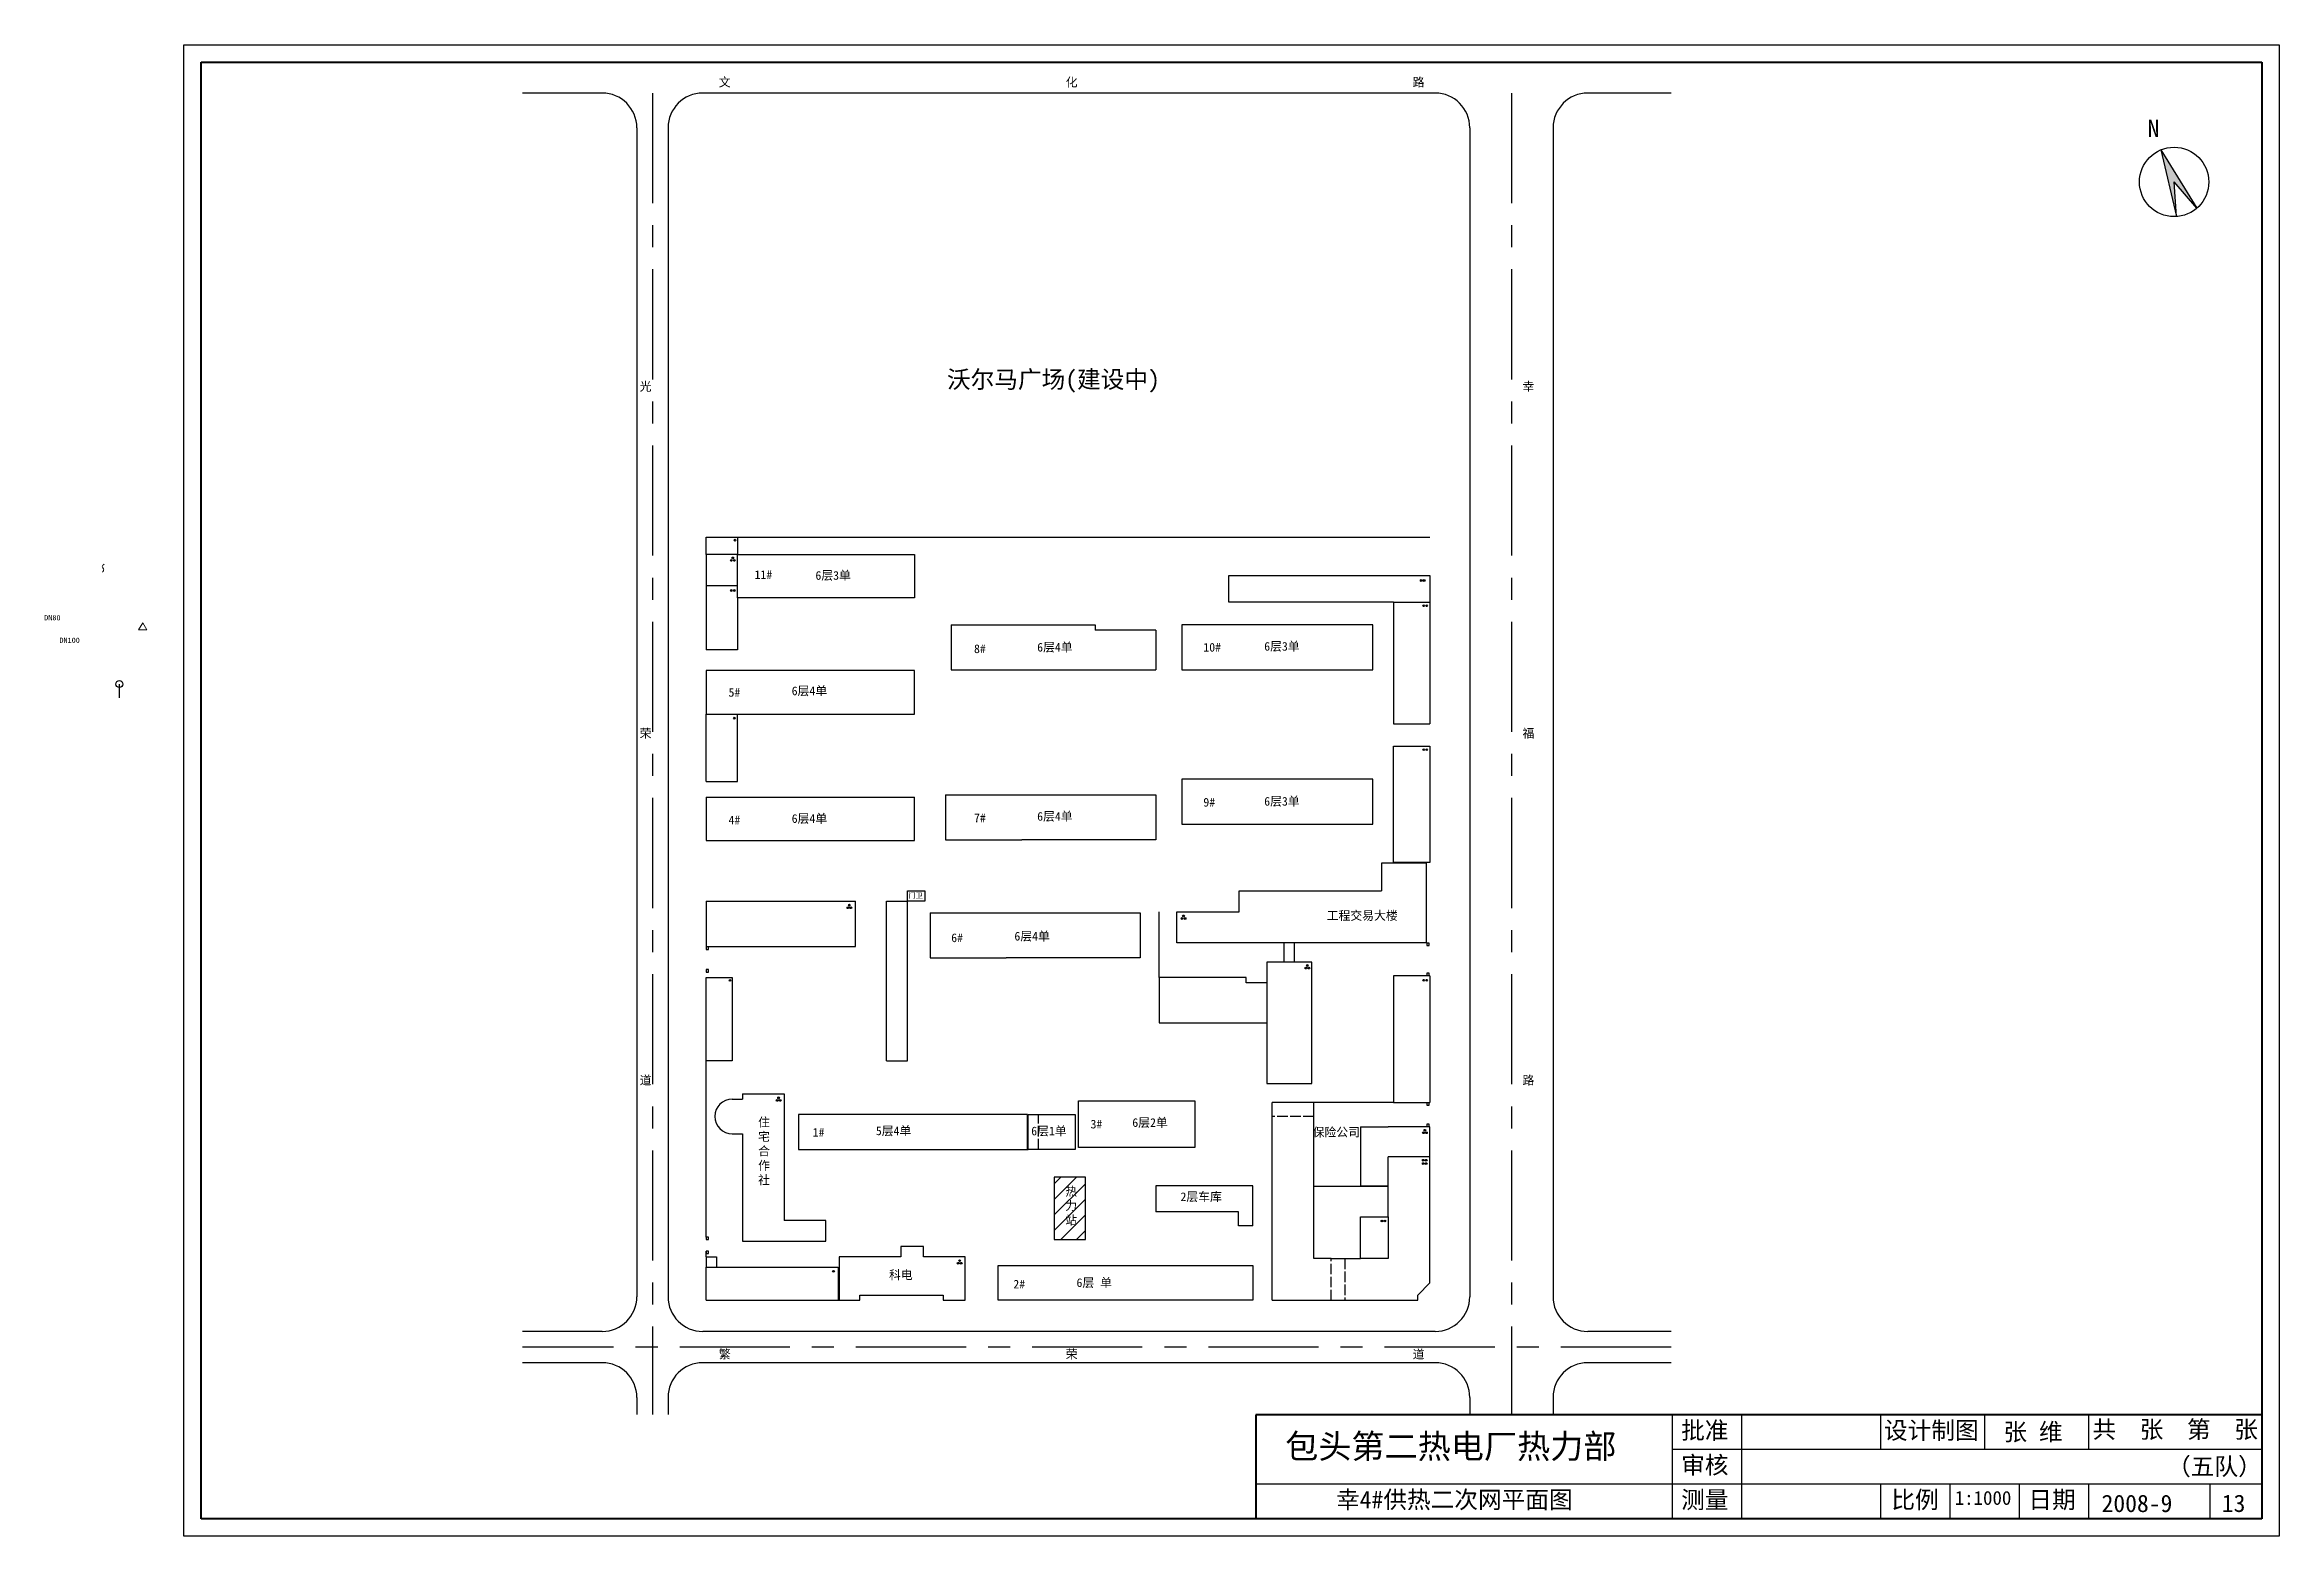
# Model space of a CAD drawing. Header units: millimetres. Extents: x 670 to 1314, y 285 to 715.
import ezdxf

# ---------------------------------------------------------------- set-up
doc = ezdxf.new("R2010")
doc.units = ezdxf.units.MM
doc.linetypes.add('ACAD_ISO02W100', pattern=[15, 12, -3])
doc.linetypes.add('CENTER', pattern=[50.8, 31.75, -6.35, 6.35, -6.35])
for name, color, linetype in [('中心线', 3, 'CENTER'), ('围栏', 3, 'Continuous'), ('边线', 1, 'Continuous')]:
    doc.layers.add(name, color=color, linetype=linetype)
doc.layers.add('标注', color=7, linetype='Continuous', lineweight=18)

msp = doc.modelspace()

# ---------------------------------------------------------------- hatches: boundary and pattern name
msp.add_hatch(color=256).paths.add_polyline_path([(1280.07, 685.03), (1284.57, 665.8), (1283.87, 675.78), (1290.38, 668.19)])
at = {"layer": '围栏'}
h = msp.add_hatch(dxfattribs=at)
h.set_pattern_fill('ANSI31', color=5, style=0)
h.set_pattern_definition([(45, (2.5953, -32.6746), (-2.245064, 2.245064), [])])
h.paths.add_polyline_path([(970.05, 388.9), (967.05, 388.9), (961.05, 388.9), (961.05, 370.9), (970.05, 370.9)])
h.paths.add_polyline_path([(963.62, 386.65), (968.28, 386.65), (968.28, 373.15), (963.62, 373.15)], flags=24)
at = {"layer": '标注'}
for points in [[(868.23, 566.67, 1), (867.73, 566.67, 1)], [(868.64, 567.41, 1), (868.14, 567.41, 1)], [(869.09, 566.67, 1), (868.59, 566.67, 1)], [(869.3, 572.52, 1), (868.8, 572.52, 1)], [(1067.09, 560.89, 1), (1066.59, 560.89, 1)], [(1067.96, 560.89, 1), (1067.46, 560.89, 1)], [(868.23, 558, 1), (867.73, 558, 1)], [(869.09, 558, 1), (868.59, 558, 1)], [(1067.8, 553.61, 1), (1067.3, 553.61, 1)], [(1068.67, 553.61, 1), (1068.17, 553.61, 1)], [(869.09, 521.2, 1), (868.59, 521.2, 1)], [(1067.8, 512.11, 1), (1067.3, 512.11, 1)], [(1068.67, 512.11, 1), (1068.17, 512.11, 1)], [(901.83, 466.55, 1), (901.33, 466.55, 1)], [(902.25, 467.29, 1), (901.75, 467.29, 1)], [(902.7, 466.55, 1), (902.2, 466.55, 1)], [(998.57, 464.19, 1), (998.07, 464.19, 1)], [(998.15, 463.45, 1), (997.65, 463.45, 1)], [(999.02, 463.45, 1), (998.52, 463.45, 1)], [(867.84, 445.59, 1), (867.34, 445.59, 1)], [(1033.83, 449.16, 1), (1033.33, 449.16, 1)], [(1034.25, 449.9, 1), (1033.75, 449.9, 1)], [(1034.7, 449.16, 1), (1034.2, 449.16, 1)], [(1067.8, 445.64, 1), (1067.3, 445.64, 1)], [(1068.67, 445.64, 1), (1068.17, 445.64, 1)], [(881.44, 411.01, 1), (880.94, 411.01, 1)], [(881.86, 411.76, 1), (881.36, 411.76, 1)], [(882.31, 411.01, 1), (881.81, 411.01, 1)], [(1067.73, 401.68, 1), (1067.23, 401.68, 1)], [(1068.15, 402.42, 1), (1067.65, 402.42, 1)], [(1068.6, 401.68, 1), (1068.1, 401.68, 1)], [(1067.68, 393.77, 1), (1067.18, 393.77, 1)], [(1067.68, 392.81, 1), (1067.18, 392.81, 1)], [(1068.55, 393.77, 1), (1068.05, 393.77, 1)], [(1068.55, 392.81, 1), (1068.05, 392.81, 1)], [(1055.75, 376.25, 1), (1055.25, 376.25, 1)], [(1056.62, 376.25, 1), (1056.12, 376.25, 1)], [(897.69, 361.75, 1), (897.19, 361.75, 1)], [(933.62, 364.08, 1), (933.12, 364.08, 1)], [(934.04, 364.82, 1), (933.54, 364.82, 1)], [(934.49, 364.08, 1), (933.99, 364.08, 1)]]:
    msp.add_hatch(color=256, dxfattribs=at).paths.add_polyline_path(points)

# ---------------------------------------------------------------- linework, layer by layer
at = {"lineweight": 40}
for p, q in [((715.18, 290.35), (715.18, 710.35)), ((715.18, 710.35), (1309.18, 710.35)), ((1309.18, 710.35), (1309.18, 290.35)), ((1309.18, 320.35), (1019.18, 320.35)), ((1019.18, 320.35), (1019.18, 290.35)), ((1309.18, 290.35), (715.18, 290.35))]:
    msp.add_line(p, q, dxfattribs=at)
for p, q in [((830.75, 701.4), (807.76, 701.4)), ((1070.85, 701.4), (859.75, 701.4)), ((1138.85, 701.4), (1114.85, 701.4)), ((840.75, 691.4), (840.75, 354.4)), ((849.75, 691.4), (849.75, 354.4)), ((1080.85, 691.4), (1080.85, 354.4)), ((1104.85, 691.4), (1104.85, 354.4)), ((1280.07, 685.03), (1284.57, 665.8)), ((1280.07, 685.03), (1290.38, 668.19)), ((1284.57, 665.8), (1283.87, 675.78)), ((1290.38, 668.19), (1283.87, 675.78)), ((860.75, 573.4), (869.75, 573.4)), ((860.75, 568.4), (860.75, 573.4)), ((869.75, 573.4), (869.75, 568.4)), ((869.75, 568.4), (860.75, 568.4)), ((860.75, 568.4), (860.75, 559.4)), ((869.75, 568.4), (920.75, 568.4)), ((869.75, 555.9), (869.75, 568.4)), ((920.75, 568.4), (920.75, 555.9)), ((1011.35, 554.6), (1011.35, 562.3)), ((1011.35, 562.3), (1069.35, 562.3)), ((1069.35, 562.3), (1069.35, 554.6)), ((860.75, 559.4), (869.75, 559.4)), ((860.75, 559.4), (860.75, 540.9)), ((920.75, 555.9), (869.75, 555.9)), ((869.75, 555.9), (869.75, 540.9)), ((1058.85, 554.6), (1011.35, 554.6)), ((1058.85, 554.6), (1069.35, 554.6)), ((1058.85, 554.6), (1058.85, 519.6)), ((1069.35, 554.6), (1069.35, 519.6)), ((931.35, 548.1), (931.35, 535.1)), ((931.35, 548.1), (972.85, 548.1)), ((972.85, 548.1), (972.85, 546.6)), ((997.85, 548.1), (997.85, 535.1)), ((1052.85, 548.1), (997.85, 548.1)), ((1052.85, 535.1), (1052.85, 548.1)), ((990.35, 546.6), (972.85, 546.6)), ((990.35, 546.6), (990.35, 535.1)), ((869.75, 540.9), (860.75, 540.9)), ((920.75, 534.9), (860.75, 534.9)), ((860.75, 534.9), (860.75, 522.4)), ((920.75, 522.4), (920.75, 534.9)), ((931.35, 535.1), (972.85, 535.1)), ((972.85, 535.1), (990.35, 535.1)), ((997.85, 535.1), (1052.85, 535.1)), ((691.59, 527.04), (691.59, 531.04)), ((860.75, 522.4), (920.75, 522.4)), ((860.75, 502.9), (860.75, 522.4)), ((869.75, 502.9), (869.75, 522.4)), ((1058.85, 519.6), (1069.35, 519.6)), ((1058.85, 479.6), (1058.85, 513.1)), ((1058.85, 513.1), (1069.35, 513.1)), ((1069.35, 513.1), (1069.35, 479.6)), ((860.75, 502.9), (869.75, 502.9)), ((1052.85, 503.6), (997.85, 503.6)), ((997.85, 503.6), (997.85, 490.6)), ((1052.85, 490.6), (1052.85, 503.6)), ((860.75, 498.4), (920.75, 498.4)), ((860.75, 498.4), (860.75, 485.9)), ((920.75, 485.9), (920.75, 498.4)), ((929.75, 499.1), (990.35, 499.1)), ((929.75, 499.1), (929.75, 486.1)), ((990.35, 499.1), (990.35, 486.1)), ((997.85, 490.6), (1052.85, 490.6)), ((860.75, 485.9), (920.75, 485.9)), ((929.75, 486.1), (951.68, 486.1)), ((990.35, 486.1), (951.68, 486.1)), ((1068.35, 479.4), (1055.35, 479.4)), ((1055.35, 479.4), (1055.35, 471.4)), ((1069.35, 479.6), (1058.85, 479.6)), ((1068.35, 456.4), (1068.35, 479.4)), ((918.75, 471.4), (923.75, 471.4)), ((918.75, 468.4), (918.75, 471.4)), ((923.75, 471.4), (923.75, 468.4)), ((1014.35, 465.4), (1014.35, 471.4)), ((1014.35, 471.4), (1055.35, 471.4)), ((860.75, 468.4), (903.75, 468.4)), ((860.75, 468.4), (860.75, 455.4)), ((903.75, 455.4), (903.75, 468.4)), ((912.75, 422.4), (912.75, 468.4)), ((912.75, 468.4), (918.75, 468.4)), ((918.75, 422.4), (918.75, 468.4)), ((923.75, 468.4), (918.75, 468.4)), ((925.25, 465.1), (925.25, 452.1)), ((925.25, 465.1), (985.85, 465.1)), ((985.85, 465.1), (985.85, 452.1)), ((996.35, 456.4), (996.35, 465.4)), ((996.35, 465.4), (1014.35, 465.4)), ((860.75, 455.4), (903.75, 455.4)), ((925.25, 452.1), (947.18, 452.1)), ((985.85, 452.1), (947.18, 452.1)), ((1068.35, 456.4), (996.35, 456.4)), ((1035.35, 450.9), (1022.35, 450.9)), ((1022.35, 450.9), (1022.35, 415.9)), ((1027.35, 450.9), (1027.35, 456.4)), ((1030.35, 450.9), (1030.35, 456.4)), ((1035.35, 415.9), (1035.35, 450.9)), ((860.75, 446.4), (868.25, 446.4)), ((860.75, 422.4), (860.75, 446.4)), ((868.25, 446.4), (868.25, 422.4)), ((996.35, 446.4), (991.35, 446.4)), ((991.35, 446.4), (991.35, 433.4)), ((1016.35, 446.4), (996.35, 446.4)), ((1016.35, 444.9), (1016.35, 446.4)), ((1022.35, 444.9), (1016.35, 444.9)), ((1069.35, 446.9), (1058.85, 446.9)), ((1058.85, 446.9), (1058.85, 410.4)), ((1069.35, 446.9), (1069.35, 410.4)), ((991.35, 433.4), (1022.35, 433.4)), ((868.25, 422.4), (860.75, 422.4)), ((912.75, 422.4), (918.75, 422.4)), ((871.25, 412.9), (883.25, 412.9)), ((871.25, 412.9), (871.25, 411.4)), ((883.25, 412.9), (883.25, 376.4)), ((1022.35, 415.9), (1035.35, 415.9)), ((868.25, 411.4), (871.25, 411.4)), ((953.35, 406.9), (887.35, 406.9)), ((887.35, 406.9), (887.35, 396.9)), ((953.35, 396.9), (953.35, 406.9)), ((953.55, 396.9), (953.55, 406.9)), ((953.55, 406.9), (967.05, 406.9)), ((967.05, 406.9), (967.05, 396.9)), ((968.05, 397.4), (968.05, 410.9)), ((968.05, 410.9), (1001.55, 410.9)), ((1001.55, 410.9), (1001.55, 397.4)), ((1023.85, 353.4), (1023.85, 410.4)), ((1035.85, 410.4), (1023.85, 410.4)), ((1035.85, 365.4), (1035.85, 410.4)), ((1058.85, 410.4), (1069.35, 410.4)), ((868.25, 401.4), (871.25, 401.4)), ((871.25, 401.4), (871.25, 370.4)), ((1049.35, 403.4), (1057.35, 403.4)), ((1049.35, 403.4), (1049.35, 386.4)), ((1069.35, 403.4), (1057.35, 403.4)), ((1069.35, 394.4), (1069.35, 403.4)), ((887.35, 396.9), (944.85, 396.9)), ((944.85, 396.9), (953.35, 396.9)), ((953.35, 396.9), (953.55, 396.9)), ((967.05, 396.9), (953.55, 396.9)), ((1001.55, 397.4), (968.05, 397.4)), ((1057.35, 377.4), (1057.35, 394.7)), ((1069.35, 394.7), (1057.35, 394.7)), ((1069.35, 358.4), (1069.35, 394.4)), ((967.05, 388.9), (961.05, 388.9)), ((961.05, 388.9), (961.05, 370.9)), ((970.05, 388.9), (967.05, 388.9)), ((970.05, 370.9), (970.05, 388.9)), ((1018.35, 386.4), (990.35, 386.4)), ((990.35, 386.4), (990.35, 378.9)), ((1018.35, 374.9), (1018.35, 386.4)), ((1049.35, 386.4), (1057.35, 386.4)), ((895.25, 376.4), (883.25, 376.4)), ((895.25, 370.4), (895.25, 376.4)), ((1014.15, 378.9), (990.35, 378.9)), ((1014.15, 374.9), (1014.15, 378.9)), ((1018.35, 374.9), (1014.15, 374.9)), ((1049.35, 365.4), (1049.35, 377.4)), ((1049.35, 377.4), (1057.35, 377.4)), ((1057.35, 377.4), (1057.35, 365.4)), ((871.25, 370.4), (895.25, 370.4)), ((923.35, 368.9), (916.85, 368.9)), ((916.85, 368.9), (916.85, 365.9)), ((923.35, 365.9), (923.35, 368.9)), ((961.05, 370.9), (970.05, 370.9)), ((860.75, 365.9), (863.75, 365.9)), ((860.75, 365.9), (860.75, 362.9)), ((860.75, 353.4), (860.75, 362.9)), ((860.75, 362.9), (898.75, 362.9)), ((863.75, 365.9), (863.75, 362.9)), ((898.75, 362.9), (898.75, 353.4)), ((916.85, 365.9), (899.05, 365.9)), ((899.05, 365.9), (899.05, 353.4)), ((935.35, 365.9), (923.35, 365.9)), ((935.35, 353.4), (935.35, 365.9)), ((944.85, 353.4), (944.85, 363.4)), ((944.85, 363.4), (1018.35, 363.4)), ((1018.35, 363.4), (1018.35, 353.4)), ((1040.85, 365.4), (1035.85, 365.4)), ((1040.85, 365.4), (1044.85, 365.4)), ((1044.85, 365.4), (1049.35, 365.4)), ((1057.35, 365.4), (1049.35, 365.4)), ((905.05, 353.4), (905.05, 354.9)), ((905.05, 354.9), (917.05, 354.9)), ((917.05, 354.9), (929.05, 354.9)), ((929.05, 354.9), (929.05, 353.4)), ((1065.85, 354.9), (1069.35, 358.4)), ((1065.85, 353.4), (1065.85, 354.9)), ((860.75, 353.4), (898.75, 353.4)), ((898.75, 353.4), (905.05, 353.4)), ((929.05, 353.4), (935.35, 353.4)), ((1018.35, 353.4), (944.85, 353.4)), ((1023.85, 353.4), (1040.85, 353.4)), ((1040.85, 353.4), (1044.85, 353.4)), ((1044.85, 353.4), (1065.85, 353.4)), ((830.75, 344.4), (807.76, 344.4)), ((1070.85, 344.4), (859.75, 344.4)), ((1138.85, 344.4), (1114.85, 344.4)), ((830.75, 335.4), (807.76, 335.4)), ((1070.85, 335.4), (859.75, 335.4)), ((1138.85, 335.4), (1114.85, 335.4)), ((840.75, 325.4), (840.75, 320.46)), ((849.75, 325.4), (849.75, 320.46)), ((1080.85, 325.4), (1080.85, 320.46)), ((1104.85, 325.4), (1104.85, 320.46)), ((1139.18, 320.35), (1139.18, 290.35)), ((1159.18, 320.35), (1159.18, 290.35)), ((1199.18, 320.35), (1199.18, 310.35)), ((1229.22, 320.35), (1229.22, 310.35)), ((1259.18, 320.35), (1259.18, 310.35)), ((1309.18, 310.35), (1139.18, 310.35)), ((1309.18, 300.35), (1019.18, 300.35)), ((1199.18, 300.35), (1199.18, 290.35)), ((1219.18, 300.35), (1219.18, 290.35)), ((1239.18, 300.35), (1239.18, 290.35)), ((1259.18, 300.35), (1259.18, 290.35)), ((1294.18, 300.35), (1294.18, 290.35))]:
    msp.add_line(p, q)
at = {"linetype": 'ACAD_ISO02W100', "ltscale": 0.25}
for p, q in [((956.55, 396.9), (956.55, 406.9)), ((1035.85, 406.4), (1023.85, 406.4)), ((1040.85, 353.4), (1040.85, 365.4)), ((1044.85, 365.4), (1044.85, 353.4))]:
    msp.add_line(p, q, dxfattribs=at)
for points in [[(860.75, 454.56), (861.37, 454.56), (861.37, 455.25), (860.75, 455.25)], [(1068.5, 455.67), (1069.11, 455.67), (1069.11, 456.36), (1068.5, 456.36)], [(860.75, 448.02), (861.37, 448.02), (861.37, 448.71), (860.75, 448.71)], [(1068.5, 447.02), (1069.11, 447.02), (1069.11, 447.71), (1068.5, 447.71)], [(1068.5, 409.65), (1069.11, 409.65), (1069.11, 410.34), (1068.5, 410.34)], [(1068.5, 403.5), (1069.11, 403.5), (1069.11, 404.19), (1068.5, 404.19)], [(860.75, 370.9), (861.37, 370.9), (861.37, 371.59), (860.75, 371.59)], [(860.75, 366.89), (861.37, 366.89), (861.37, 367.58), (860.75, 367.58)]]:
    msp.add_lwpolyline(points, close=True)
for centre, radius in [((1283.87, 675.78), 10), ((867.98, 566.67), 0.25), ((868.39, 567.41), 0.25), ((868.84, 566.67), 0.25), ((869.05, 572.52), 0.25), ((1066.84, 560.89), 0.25), ((1067.71, 560.89), 0.25), ((867.98, 558), 0.25), ((868.84, 558), 0.25), ((1067.55, 553.61), 0.25), ((1068.42, 553.61), 0.25), ((691.59, 531.04), 1), ((868.84, 521.2), 0.25), ((1067.55, 512.11), 0.25), ((1068.42, 512.11), 0.25), ((901.58, 466.55), 0.25), ((902, 467.29), 0.25), ((902.45, 466.55), 0.25), ((998.32, 464.19), 0.25), ((997.9, 463.45), 0.25), ((998.77, 463.45), 0.25), ((867.59, 445.59), 0.25), ((1033.58, 449.16), 0.25), ((1034, 449.9), 0.25), ((1034.45, 449.16), 0.25), ((1067.55, 445.64), 0.25), ((1068.42, 445.64), 0.25), ((881.19, 411.01), 0.25), ((881.61, 411.76), 0.25), ((882.06, 411.01), 0.25), ((1067.48, 401.68), 0.25), ((1067.9, 402.42), 0.25), ((1068.35, 401.68), 0.25), ((1067.43, 393.77), 0.25), ((1067.43, 392.81), 0.25), ((1068.3, 393.77), 0.25), ((1068.3, 392.81), 0.25), ((1055.5, 376.25), 0.25), ((1056.37, 376.25), 0.25), ((897.44, 361.75), 0.25), ((933.37, 364.08), 0.25), ((933.79, 364.82), 0.25), ((934.24, 364.08), 0.25)]:
    msp.add_circle(centre, radius)
for centre, radius, start, end in [((830.75, 691.4), 10, 360, 90), ((859.75, 691.4), 10, 90, 180), ((1070.85, 691.4), 10, 0, 90), ((1114.85, 691.4), 10, 90, 180), ((868.25, 406.4), 5, 90, 270), ((830.75, 354.4), 10, 270, 0), ((859.75, 354.4), 10, 180, 270), ((1070.85, 354.4), 10, 270, 0), ((1114.85, 354.4), 10, 180, 270), ((830.75, 325.4), 10, 0, 90), ((859.75, 325.4), 10, 90, 180), ((1070.85, 325.4), 10, 0, 90), ((1114.85, 325.4), 10, 90, 180)]:
    msp.add_arc(centre, radius, start, end)
at = {"layer": '中心线'}
for p, q in [((845.25, 701.4), (845.25, 320.46)), ((1092.85, 701.4), (1092.85, 320.46)), ((1138.85, 339.9), (807.76, 339.9))]:
    msp.add_line(p, q, dxfattribs=at)
at = {"layer": '围栏'}
for p, q in [((869.75, 573.4), (1069.35, 573.4)), ((991.35, 446.4), (991.35, 465.4)), ((860.75, 371.59), (860.75, 422.4)), ((1058.85, 410.4), (1035.85, 410.4)), ((1057.35, 386.2), (1035.85, 386.2)), ((860.75, 365.9), (860.75, 367.58))]:
    msp.add_line(p, q, dxfattribs=at)
at = {"layer": '标注'}
msp.add_lwpolyline([(698.31, 548.71), (697.13, 546.67), (699.48, 546.67)], close=True, dxfattribs=at)
msp.add_spline([(687.19, 565.6), (686.64, 564.94), (687.07, 564.04), (686.68, 563.25)], degree=3, dxfattribs=at)
at = {"layer": '边线'}
for p, q in [((710.18, 715.35), (1314.18, 715.35)), ((710.18, 285.35), (710.18, 715.35)), ((1314.18, 715.35), (1314.18, 285.35)), ((1314.18, 285.35), (710.18, 285.35))]:
    msp.add_line(p, q, dxfattribs=at)

# ---------------------------------------------------------------- texts
at = {"attachment_point": 1}
for s, insert, char_height, width in [('{\\fSimSun|b0|i0|c134|p54;文}', (864.38, 705.77), 2.5, 7.0128), ('{\\fSimSun|b0|i0|c134|p54;化}', (964.38, 705.77), 2.5, 7.0128), ('{\\fSimSun|b0|i0|c134|p54;路}', (1064.38, 705.77), 2.5, 7.0128), ('N', (1276.21, 693.71), 5, 13.437), ('{\\fSimSun|b0|i0|c134|p54;光}', (841.57, 618.07), 2.5, 7.0128), ('{\\fSimSun|b0|i0|c134|p54;幸}', (1096.04, 618.07), 2.5, 7.0128), ('{\\fSimSun|b0|i0|c134|p54;荣}', (841.57, 518.07), 2.5, 7.0128), ('{\\fSimSun|b0|i0|c134|p54;福}', (1096.04, 518.07), 2.5, 7.0128), ('{\\fSimSun|b0|i0|c134|p54;道}', (841.57, 418.07), 2.5, 7.0128), ('{\\fSimSun|b0|i0|c134|p54;路}', (1096.04, 418.07), 2.5, 7.0128), ('{\\fSimSun|b0|i0|c134|p54;繁}', (864.38, 339.09), 2.5, 7.0128), ('{\\fSimSun|b0|i0|c134|p54;荣}', (964.38, 339.09), 2.5, 7.0128), ('{\\fSimSun|b0|i0|c134|p54;道}', (1064.38, 339.09), 2.5, 7.0128), ('{\\fSimHei|b0|i0|c134|p2;包头第二热电厂热力部}', (1027.63, 314.81), 7, 133.3392), ('{\\fFangSong_GB2312|b0|i0|c134|p49;批准}', (1141.77, 318.41), 5, 88.5221), ('{\\fFangSong_GB2312|b0|i0|c134|p49;设计制图}', (1200.24, 318.41), 5, 88.5221), ('{\\fFangSong_GB2312|b0|i0|c134|p49;共  张  第  张}', (1260.32, 318.68), 5, 88.5221), ('{\\fFangSong_GB2312|b0|i0|c134|p49;审核}', (1141.77, 308.41), 5, 88.5221), ('{\\fSimSun|b0|i0|c134|p54;幸4#供热二次网平面图}', (1042.3, 298.43), 5, 145.2356), ('{\\fFangSong_GB2312|b0|i0|c134|p49;测量}', (1141.77, 298.41), 5, 88.5221), ('{\\fFangSong_GB2312|b0|i0|c134|p49;比例}', (1202.36, 298.41), 5, 88.5221), ('{\\fFangSong_GB2312|b0|i0|c134|p49;日期}', (1241.85, 298.41), 5, 88.5221)]:
    msp.add_mtext(s, dxfattribs=dict(at, insert=insert, char_height=char_height, width=width))
at = {"layer": '标注', "attachment_point": 1}
for s, insert, char_height, width in [('{\\fSimSun|b0|i0|c134|p54;沃尔马广场(建设中)}', (930.14, 621.38), 5, 137.2193), ('11#', (874.68, 563.82), 2.5, 12.9442), ('6{\\fSimSun|b0|i0|c134|p54;层}3{\\fSimSun|b0|i0|c134|p54;单}', (892.23, 563.6), 2.5, 26.1078), ('DN80', (669.93, 550.91), 1.5, 15.3743), ('DN100', (674.32, 544.41), 1.5, 15.3743), ('8#', (937.93, 542.46), 2.5, 12.9442), ('6{\\fSimSun|b0|i0|c134|p54;层}4{\\fSimSun|b0|i0|c134|p54;单}', (956.14, 542.9), 2.5, 26.1078), ('10#', (1004.04, 542.88), 2.5, 12.9442), ('6{\\fSimSun|b0|i0|c134|p54;层}3{\\fSimSun|b0|i0|c134|p54;单}', (1021.59, 543.15), 2.5, 26.1078), ('5#', (867.17, 529.89), 2.5, 12.9442), ('6{\\fSimSun|b0|i0|c134|p54;层}4{\\fSimSun|b0|i0|c134|p54;单}', (885.38, 530.32), 2.5, 26.1078), ('9#', (1004.04, 498.22), 2.5, 12.9442), ('6{\\fSimSun|b0|i0|c134|p54;层}3{\\fSimSun|b0|i0|c134|p54;单}', (1021.59, 498.48), 2.5, 26.1078), ('4#', (867.17, 493.08), 2.5, 12.9442), ('6{\\fSimSun|b0|i0|c134|p54;层}4{\\fSimSun|b0|i0|c134|p54;单}', (885.38, 493.51), 2.5, 26.1078), ('7#', (937.93, 493.7), 2.5, 12.9442), ('6{\\fSimSun|b0|i0|c134|p54;层}4{\\fSimSun|b0|i0|c134|p54;单}', (956.14, 494.14), 2.5, 26.1078), ('{\\fSimSun|b0|i0|c134|p54;门卫}', (919, 470.82), 1.5, 12.9442), ('{\\fSimSun|b0|i0|c134|p54;工程交易大楼}', (1039.6, 465.54), 2.5, 26.1078), ('6#', (931.37, 459.15), 2.5, 12.9442), ('6{\\fSimSun|b0|i0|c134|p54;层}4{\\fSimSun|b0|i0|c134|p54;单}', (949.58, 459.59), 2.5, 26.1078), ('{\\fSimSun|b0|i0|c134|p54;住宅合作社}', (875.7, 405.97), 2.5, 3.1115), ('6{\\fSimSun|b0|i0|c134|p54;层}2{\\fSimSun|b0|i0|c134|p54;单}', (983.57, 405.87), 2.5, 26.1078), ('1#', (891.43, 403.04), 2.5, 12.9442), ('5{\\fSimSun|b0|i0|c134|p54;层}4{\\fSimSun|b0|i0|c134|p54;单}', (909.64, 403.48), 2.5, 26.1078), ('6{\\fSimSun|b0|i0|c134|p54;层}1{\\fSimSun|b0|i0|c134|p54;单}', (954.42, 403.44), 2.5, 26.1078), ('3#', (971.52, 405.43), 2.5, 12.9442), ('{\\fSimSun|b0|i0|c134|p54;保险公司}', (1035.55, 403.09), 2.5, 26.1078), ('{\\fSimSun|b0|i0|c134|p54;热力站}', (964.25, 386.03), 2.5, 3.1115), ('2{\\fSimSun|b0|i0|c134|p54;层车库}', (997.44, 384.49), 2.5, 26.1078), ('{\\fSimSun|b0|i0|c134|p54;科电}', (913.43, 361.95), 2.5, 26.1078), ('2#', (949.27, 359.29), 2.5, 12.9442), ('6{\\fSimSun|b0|i0|c134|p54;层} {\\fSimSun|b0|i0|c134|p54;单}', (967.48, 359.72), 2.5, 26.1078), ('{\\fKaiTi_GB2312|b0|i0|c134|p49;张 维}', (1234.67, 317.96), 5, 30.3874), ('{\\fKaiTi_GB2312|b0|i0|c134|p49;（五队）}', (1281.84, 308), 5, 30.3874), ('{\\H0.8x;1:1000}', (1220.62, 298.42), 5, 42.6517), ('2008-9', (1262.95, 297.34), 5, 42.6517), ('13', (1297.61, 297.36), 5, 42.6517)]:
    msp.add_mtext(s, dxfattribs=dict(at, insert=insert, char_height=char_height, width=width))

doc.saveas('drawing.dxf')
